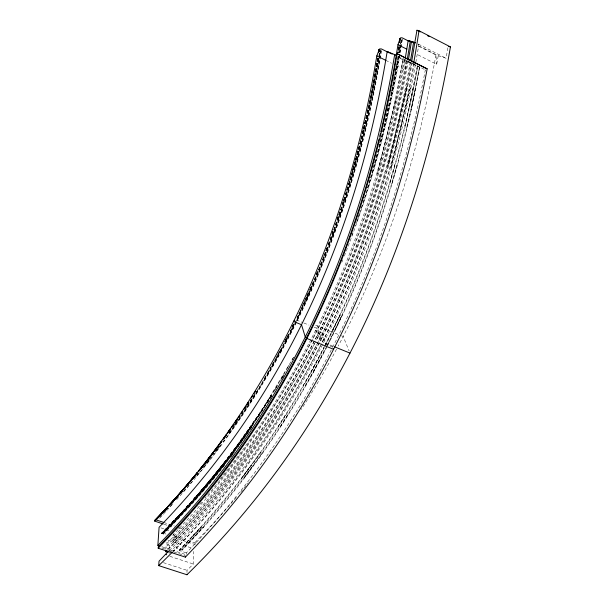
<?xml version="1.0" encoding="UTF-8"?>
<svg xmlns="http://www.w3.org/2000/svg" width="605" height="605" viewBox="0 0 605 605"><rect width="100%" height="100%" fill="white"/><g stroke="black" fill="none" stroke-linecap="round" stroke-linejoin="round"><path stroke-width="0.45" stroke-dasharray="3.02 2.27" d="M186.983 572.527L187.013 570.326L193.373 564.019L193.434 551.465M186.348 554.301L186.37 552.872A2274.74 1369.554 45.3 0 0 331.449 349.554M186.37 552.872L179.556 550.626A2244.474 1354.466 45.2 0 0 417.768 66.179L417.389 66.028A2235.83 1350.92 45.2 0 1 179.579 549.809L181.855 550.558L181.871 549.748A2237.177 1352.372 45.3 0 0 419.522 67.147L406.159 60.787A2122.521 1301.211 45.2 0 1 173.083 539.297L172.977 541.929L176.592 543.131L176.426 547.948L181.871 549.748L203.446 526.985L192.776 538.269M179.556 550.626L179.579 549.809L201.208 527.015L190.507 538.314M173.083 539.297L176.683 540.492L176.841 535.796L173.28 534.608L173.302 533.965M169.226 553.53L169.029 552.781M165.785 548.985L165.899 546.905L169.476 548.085L169.604 545.468A2080.731 1286.238 45.3 0 0 410.871 62.905M169.604 545.468L166.035 544.288L166.148 542.246M447.912 47.81L446.059 58.246L438.254 55.758L418.206 45.526M402.098 64.402L401.417 68.176A2052.478 1271.513 45.2 0 1 220.152 479.107M395.867 99.477L377.286 173.718L395.867 99.477L402.953 59.524L397.969 57.021M402.189 63.865L402.953 59.524L410.13 62.784L406.159 60.787M438.254 55.758L436.689 64.334L416.747 54.223M404.737 126.392L409.419 106.835L417.389 66.028M406.817 127.322L411.513 107.826L419.522 67.147M409.419 106.835L413.465 86.613M411.513 107.826L415.575 87.665M389.824 182.884L394.944 164.379M391.866 183.648L396.993 165.195M352.541 170.126L354.318 163.978M332.924 231.239L331.933 233.893L332.924 231.223A1942.383 1216.7 45 0 1 332.016 233.885M332.984 329.377L340.093 314.887L324.537 346.272M335.011 329.755L342.12 315.303L326.133 347.452M303.113 385.718L311.015 372.181L324.099 347.104M305.17 385.967L313.065 372.468L325.694 348.283M311.015 372.181L318.51 357.895M313.065 372.468L320.544 358.213M287.594 367.772L288.963 365.405A1993.029 1244.296 45.2 0 1 162.987 532.302L161.845 533.149A1970.243 1235.206 45.3 0 0 271.592 395.284M293.433 357.57L262.585 408.995L235.466 447.692M278.262 426.578L286.747 412.897M280.357 426.744L288.827 413.094M271.252 395.11L262.585 408.995L244.352 435.645L225.869 460.375M260.392 452.427L241.645 478.268L251.12 465.253M262.51 452.54L243.8 478.328L253.253 465.343M216.023 472.868L225.06 461.539L195.566 497.257M205.919 485.165L183.3 510.885L173.166 521.586L184.238 509.796L161.8 533.186A1969.313 1234.835 45.3 0 0 271.63 395.262M195.044 497.794L205.602 485.581L183.3 510.885L161.845 533.149M173.136 521.616L184.215 509.826M178.475 528.581L181.53 528.422L177.983 527.235M195.748 544.008L193.471 544.039L171.313 536.665M296.389 320L302.576 322.457M418.176 44.21L418.872 44.415A2179.134 1327.665 45.3 0 1 173.06 551.609M163.395 562.658L187.013 570.326M169.831 556.32L193.373 564.019M161.875 546.731L186.34 554.785M161.785 548.001L165.286 549.151M168.78 550.3L185.387 555.761M168.039 540.22L191.694 548.062M162.987 532.302L167.411 533.776M172.697 535.538L198.039 543.986M252.013 426.994A1968.05 1234.866 45.3 0 1 162.601 533.739L165.997 534.896M164.016 524.263L173.605 527.477M160.877 527.855L169.808 530.842M163.728 522.44L174.421 526.032M425.746 70.15L425.292 69.968A2274.74 1369.554 45.3 0 1 332.735 347.043L332.788 347.179M332.879 346.143L322.518 341.938L321.376 338.641M332.735 347.043L326.042 344.321L325.845 343.761L328.076 344.668L327.872 344.116M315.621 325.18L339.534 334.996M341.356 335.745L343.179 336.493L349.115 350.945M303.861 322.987L308.996 325.089M314.048 327.161L317.935 328.757L319.016 331.873M385.725 60.326L391.511 63.215M396.464 65.695L405.312 70.127L404.821 60.697L397.402 56.961M397.893 56.076L425.368 69.915M418.441 44.142L446.059 58.246M418.123 44.029L418.872 44.415M418.433 46.093L435.933 55.017L436.689 64.334M319.629 333.627L320.748 336.834M419.9 67.291A2245.813 1355.911 45.3 0 1 181.855 550.558M413.646 63.321A2213.445 1340.453 45.2 0 1 173.06 551.397M411.43 62.678A2163.896 1319.921 45.2 0 1 169.438 550.421M407.331 61.241A2148.771 1312.207 45.2 0 1 172.977 541.929M410.235 62.209A2137.359 1308.819 45.2 0 1 167.608 549.718M408.284 60.485A2091.273 1289.376 45.3 0 1 316.286 340.207M314.615 343.436A2091.273 1289.376 45.3 0 1 165.899 546.905M404.087 59.971A2076.927 1281.942 45.2 0 1 173.28 534.608M406.968 60.931A2066.559 1278.864 45.3 0 1 166.035 544.288M405.093 59.139A2023.574 1260.419 45.3 0 1 205.125 497.998M201.563 502.074A2023.574 1260.419 45.3 0 1 197.835 506.287M381.452 50.918A1944.326 1218.387 45 0 1 175.427 501.038M172.372 504.411A1944.326 1218.387 45 0 1 159.319 518.356M381.142 50.782A1943.373 1217.873 45 0 1 223.313 441.915M221.158 444.826A1943.373 1217.873 45 0 1 195.952 476.906M192.45 481.096A1943.373 1217.873 45 0 1 182.997 492.122M172.1 504.313A1943.373 1217.873 45 0 1 168.409 508.329M165.936 510.991A1943.373 1217.873 45 0 1 164.689 512.322M162.193 514.968A1943.373 1217.873 45 0 1 159.682 517.608M380.991 49.761A1942.572 1217.419 45 0 1 227.866 435.229M224.137 440.357A1942.572 1217.419 45 0 1 223.056 441.816M220.356 445.461A1942.572 1217.419 45 0 1 213.799 454.136M209.353 459.868A1942.572 1217.419 45 0 1 204.853 465.555M199.151 472.618A1942.572 1217.419 45 0 1 196.852 475.417M380.696 49.693A1941.937 1217.048 45 0 1 228.675 433.672M219.033 446.823A1941.937 1217.048 45 0 1 215.766 451.156M209.111 459.777A1941.937 1217.048 45 0 1 207.432 461.917M379.819 53.338A1941.468 1216.746 45 0 1 233.696 426.185M379.554 53.346A1941.173 1216.526 45 0 1 296.563 319.13M294.128 324.038A1941.173 1216.526 45 0 1 266.813 374.283M265.89 375.849A1941.173 1216.526 45 0 1 263.092 380.53M254.539 394.422A1941.173 1216.526 45 0 1 249.668 402.06M235.557 423.145A1941.173 1216.526 45 0 1 234.521 424.627M379.297 53.391A1941.059 1216.39 45 0 1 296.352 319.092M293.917 324A1941.059 1216.39 45 0 1 290.226 331.298M288.57 334.527A1941.059 1216.39 45 0 1 282.633 345.78M280.478 349.773A1941.059 1216.39 45 0 1 274.322 360.882M273.422 362.463A1941.059 1216.39 45 0 1 269.815 368.763M251.43 398.952A1941.059 1216.39 45 0 1 250.455 400.472M378.314 58.05A1941.127 1216.345 45 0 1 327.91 246.061M327.245 247.793A1941.127 1216.345 45 0 1 309.117 291.451M308.346 293.16A1941.127 1216.345 45 0 1 298.56 314.139M293.727 323.977A1941.127 1216.345 45 0 1 292.094 327.229M288.381 334.497A1941.127 1216.345 45 0 1 283.73 343.353M279.419 351.339A1941.127 1216.345 45 0 1 278.111 353.728M378.11 58.163A1941.369 1216.375 45 0 1 327.721 246.084M327.055 247.823A1941.369 1216.375 45 0 1 323.01 258.161M321.641 261.579A1941.369 1216.375 45 0 1 319.916 265.807M317.837 270.858A1941.369 1216.375 45 0 1 316.082 275.041M312.891 282.474A1941.369 1216.375 45 0 1 308.936 291.459M308.172 293.168A1941.369 1216.375 45 0 1 302.334 305.85M293.145 324.779A1941.369 1216.375 45 0 1 291.92 327.222M286.952 336.909A1941.369 1216.375 45 0 1 285.689 339.329M377.928 58.314A1941.793 1216.496 45 0 1 334.361 227.714M333.128 231.148A1941.793 1216.496 45 0 1 330.534 238.226M329.218 241.75A1941.793 1216.496 45 0 1 328.22 244.382M326.889 247.868A1941.793 1216.496 45 0 1 325.218 252.187M323.864 255.628A1941.793 1216.496 45 0 1 322.843 258.199M309.503 289.855A1941.793 1216.496 45 0 1 308.777 291.481M308.013 293.191A1941.793 1216.496 45 0 1 306.856 295.739M293.001 324.794A1941.793 1216.496 45 0 1 291.776 327.229M377.694 58.05A1944.054 1217.343 45 0 1 374.366 76.964M373.701 80.518A1944.054 1217.343 45 0 1 371.992 89.366M371.629 91.196A1944.054 1217.343 45 0 1 367.439 111.161M366.448 115.631A1944.054 1217.343 45 0 1 363.786 127.156M363.348 128.994A1944.054 1217.343 45 0 1 362.236 133.576M361.109 138.144A1944.054 1217.343 45 0 1 359.967 142.689M358.81 147.204A1944.054 1217.343 45 0 1 351.777 172.871M377.792 57.808A1943.139 1216.98 45 0 1 375.924 68.683M375.448 71.375A1943.139 1216.98 45 0 1 372.098 89.147M371.735 90.977A1943.139 1216.98 45 0 1 368.135 108.272M367.742 110.065A1943.139 1216.98 45 0 1 357.026 154.199M355.823 158.654A1943.139 1216.98 45 0 1 348.503 184.132M347.406 187.732A1943.139 1216.98 45 0 1 346.302 191.316M343.776 199.325A1943.139 1216.98 45 0 1 343.209 201.087M338.278 215.917A1943.139 1216.98 45 0 1 337.393 218.488M317.08 271.849A1943.139 1216.98 45 0 1 316.029 274.352M377.77 58.503A1942.383 1216.7 45 0 1 368.263 108.091M367.87 109.883A1942.383 1216.7 45 0 1 344.744 196.549M343.617 200.089A1942.383 1216.7 45 0 1 342.475 203.605M339.866 211.478A1942.383 1216.7 45 0 1 337.219 219.244M435.933 55.017A2087.794 1298.073 45.7 0 1 338.218 346.037M336.546 349.191A2087.794 1298.073 45.7 0 1 301.237 409.449M248.277 482.851A2087.794 1298.073 45.7 0 1 247.09 484.31M245.895 485.777A2087.794 1298.073 45.7 0 1 239.277 493.778M236.245 497.386A2087.794 1298.073 45.7 0 1 193.471 544.039M414.357 63.298A2152.303 1316.465 45.3 0 1 322.162 342.415M320.461 345.712A2152.303 1316.465 45.3 0 1 169.907 552.206M412.209 62.466A2105.718 1296.848 45.3 0 1 169.476 548.085M398.657 47.107A1970.243 1235.206 45.3 0 1 397.75 52.643M283.7 375.395A1970.243 1235.206 45.3 0 1 280.962 380.008M273.49 392.252A1970.243 1235.206 45.3 0 0 277.718 385.385A1969.313 1234.835 45.3 0 1 274.95 389.945A1968.549 1234.548 45.3 0 0 276.893 386.882M293.561 357.154A1993.029 1244.296 45.2 0 1 290.823 362.077M402.454 38.954A1970.44 1236.204 45.3 0 1 344.222 256.338M342.846 259.764A1970.44 1236.204 45.3 0 1 341.817 262.328M233.197 454.121A1970.44 1236.204 45.3 0 1 229.915 458.401M224.387 465.479A1970.44 1236.204 45.3 0 1 163.342 534.011M402.007 39.748A1969.487 1235.682 45.3 0 1 399.913 52.764M399.292 56.454A1969.487 1235.682 45.3 0 1 355.445 225.741M352.942 232.668A1969.487 1235.682 45.3 0 1 351.634 236.207M234.559 451.874A1969.487 1235.682 45.3 0 1 163.078 533.92M401.712 39.643A1968.685 1235.236 45.3 0 1 399.618 52.658M398.998 56.356A1968.685 1235.236 45.3 0 1 360.852 209.239M359.378 213.603A1968.685 1235.236 45.3 0 1 356.995 220.5M248.118 432.946A1968.685 1235.236 45.3 0 1 237.016 448.192M235.398 450.347A1968.685 1235.236 45.3 0 1 162.828 533.829M401.274 40.512A1968.05 1234.866 45.3 0 1 399.33 52.597M398.71 56.288A1968.05 1234.866 45.3 0 1 366.902 189.675M401.002 40.482A1967.589 1234.571 45.3 0 1 399.058 52.559M398.438 56.257A1967.589 1234.571 45.3 0 1 375.803 158.472M375.312 160.249A1967.589 1234.571 45.3 0 1 373.565 166.435M251.793 426.911A1967.589 1234.571 45.3 0 1 162.397 533.648M400.298 43.288A1967.301 1234.351 45.3 0 1 398.793 52.567M398.173 56.257A1967.301 1234.351 45.3 0 1 382.557 131.61M381.46 136.004A1967.301 1234.351 45.3 0 1 379.645 143.143M253.124 424.634A1967.301 1234.351 45.3 0 1 162.223 533.565M399.466 47.054A1967.195 1234.223 45.3 0 1 398.551 52.612M397.462 59.056A1967.195 1234.223 45.3 0 1 390.686 94.728M388.145 106.609A1967.195 1234.223 45.3 0 1 387.139 111.131M262.494 410.44A1967.195 1234.223 45.3 0 1 162.072 533.489M399.239 47.13A1967.263 1234.177 45.3 0 1 398.332 52.688M395.625 68.236A1967.263 1234.177 45.3 0 1 395.133 70.951M394.12 76.366A1967.263 1234.177 45.3 0 1 393.605 79.058M271.584 396.063A1967.263 1234.177 45.3 0 1 268.204 401.372M263.319 408.889A1967.263 1234.177 45.3 0 1 161.958 533.413M399.043 47.25A1967.513 1234.215 45.3 0 1 398.128 52.801M271.433 396.033A1967.513 1234.215 45.3 0 1 161.868 533.345M399.013 46.472A1967.944 1234.336 45.3 0 1 397.954 52.945M271.312 396.018A1967.944 1234.336 45.3 0 1 161.815 533.285M398.869 46.653A1968.549 1234.548 45.3 0 1 397.803 53.119M282.913 376.885A1968.549 1234.548 45.3 0 1 280.622 380.726M271.698 395.254A1968.549 1234.548 45.3 0 1 161.792 533.232M398.748 46.865A1969.313 1234.835 45.3 0 1 397.84 52.408M283.753 375.365A1969.313 1234.835 45.3 0 1 280.546 380.749M407.097 86.129L387.865 166.027L407.097 86.129M410.349 87.785L390.732 168.825L410.349 87.785M324.265 338.271L317.217 335.397L317.822 337.197L324.915 340.078L324.265 338.271M322.495 333.295L315.538 330.451L316.128 332.198L323.123 335.057L322.495 333.295"/><path stroke-width="0.91" d="M168.787 551.079A2163.896 1319.921 45.2 0 1 165.498 554.354L159.017 561.236L158.737 565.63L186.945 574.75L186.953 574.19M378.995 139.037A2177.342 1318.908 45 0 1 159.251 545.869L158.291 546.852L158.2 548.221L185.364 557.137L185.372 556.623M167.903 552.41L165.641 551.677L165.725 550.172M159.251 545.869L157.86 545.415L159.092 527.258L163.728 522.44A1997.09 1242.436 45.1 0 0 385.725 60.326L387.177 51.584L396.23 55.237A2177.342 1318.908 45 0 1 380.742 131.875M186.945 574.75A2339.028 1402.919 45.6 0 0 450.438 46.918L418.97 30.719L416.958 30.25L414.841 42.358A2163.896 1319.921 45.2 0 1 411.589 61.763M412.262 42.04L408.186 40.414L406.779 49.164A2023.574 1260.419 45.3 0 1 405.252 58.239M185.364 557.137A2310.797 1384.21 45.3 0 0 427.183 68.796L396.532 53.414L396.23 55.237M426.51 68.652L396.532 53.414M399.89 40.142A1968.549 1234.548 45.3 0 0 400.177 38.281L397.977 44.694A1993.029 1244.296 45.2 0 1 396.184 55.63M378.972 51.924A1941.793 1216.496 45 0 0 379.411 49.171L376.824 55.864A1966.583 1226.29 45 0 1 155.644 519.725L154.668 520.648A1944.054 1217.343 45 0 0 197.321 472.709A1943.139 1216.98 45 0 1 154.57 520.754A1942.383 1216.7 45 0 0 181.568 491.442A1941.793 1216.496 45 0 1 154.593 520.86M399.965 38.743L399.973 38.728A1970.243 1235.206 45.3 0 1 399.391 42.463M294.37 320.748L293.599 321.474L301.524 324.719L305.268 337.015L306.629 337.567L306.916 338.49L333.574 349.304L333.363 348.737M379.804 48.892L381.437 48.937L389.159 52.809M400.926 37.737L402.295 37.881L408.436 40.989M448.585 46.426L450.438 46.918M408.436 59.577A2091.273 1289.376 45.3 0 0 411.461 41.374L415.378 42.902M165.498 554.354L166.632 554.732M163.138 523.968L155.409 521.344M155.644 519.725L163.728 522.44M426.533 68.546L427.183 68.796M334.595 346.846L350 353.108M376.824 55.864L385.725 60.326M387.177 51.584L392.161 54.095M397.977 44.694L406.779 49.164M414.841 42.358L415.597 42.743M411.461 41.374L412.708 42.01M413.449 42.388L413.949 42.637M408.186 40.414L411.529 42.123M416.958 30.25L420.248 31.944M427.637 35.748L429.278 36.587M394.694 54.458A2171.496 1315.951 45 0 1 157.86 545.415M380.318 133.644A2177.342 1318.908 45 0 1 379.675 136.291M397.107 53.626A2191.287 1324.647 45 0 1 158.2 548.221M379.032 49.829A1944.054 1217.343 45 0 1 378.738 51.667M255.597 391.216A1944.054 1217.343 45 0 1 254.16 393.515M252.716 395.814A1944.054 1217.343 45 0 1 251.748 397.334M248.337 402.658A1944.054 1217.343 45 0 1 246.863 404.934M245.872 406.447A1944.054 1217.343 45 0 1 243.891 409.464M242.393 411.718A1944.054 1217.343 45 0 1 241.395 413.215A1943.139 1216.98 45 0 0 242.423 411.71M238.355 417.715A1944.054 1217.343 45 0 0 239.875 415.469A1943.139 1216.98 45 0 1 238.385 417.707M234.778 422.925A1944.054 1217.343 45 0 0 237.334 419.205A1943.139 1216.98 45 0 1 235.322 422.184M226.474 434.738A1943.139 1216.98 45 0 1 223.835 438.391A1942.383 1216.7 45 0 0 226.527 434.753A1944.054 1217.343 45 0 1 222.746 439.843M379.131 49.58A1943.139 1216.98 45 0 1 378.836 51.417M248.375 402.643A1943.139 1216.98 45 0 1 246.9 404.919M245.91 406.439A1943.139 1216.98 45 0 1 244.42 408.7A1942.383 1216.7 45 0 0 245.978 406.439M217.921 446.392A1943.139 1216.98 45 0 1 198.463 471.333A1944.054 1217.343 45 0 0 221.672 441.302A1943.139 1216.98 45 0 1 219.002 444.947A1942.383 1216.7 45 0 0 221.74 441.332A1941.793 1216.496 45 0 1 219.66 444.274M379.259 49.36A1942.383 1216.7 45 0 1 378.813 52.113M248.443 402.643A1942.383 1216.7 45 0 1 247.46 404.163M237.425 419.212A1942.383 1216.7 45 0 1 235.383 422.192M233.84 424.415A1942.383 1216.7 45 0 1 232.804 425.897M230.724 428.862A1942.383 1216.7 45 0 1 228.108 432.552M217.966 446.414A1942.383 1216.7 45 0 1 214.707 450.74M213.058 452.903A1942.383 1216.7 45 0 1 211.962 454.34M210.85 455.777A1942.383 1216.7 45 0 1 205.851 462.182M204.724 463.604A1942.383 1216.7 45 0 1 198.493 471.371M197.351 472.77A1942.383 1216.7 45 0 1 182.763 490.073M233.923 424.438A1941.793 1216.496 45 0 1 232.887 425.92M230.807 428.885A1941.793 1216.496 45 0 1 228.713 431.841M226.603 434.776A1941.793 1216.496 45 0 1 224.485 437.702M218.042 446.445A1941.793 1216.496 45 0 1 214.783 450.77M213.134 452.941A1941.793 1216.496 45 0 1 212.03 454.378M210.926 455.807A1941.793 1216.496 45 0 1 208.15 459.384M207.031 460.806A1941.793 1216.496 45 0 1 205.912 462.22M204.792 463.642A1941.793 1216.496 45 0 1 199.121 470.705M197.404 472.808A1941.793 1216.496 45 0 1 186.953 485.316M185.183 487.373A1941.793 1216.496 45 0 1 183.406 489.437M226.716 434.814A1941.369 1216.375 45 0 1 225.657 436.281M221.922 441.4A1941.369 1216.375 45 0 1 220.848 442.86M217.059 447.934A1941.369 1216.375 45 0 1 215.97 449.379M213.232 452.979A1941.369 1216.375 45 0 1 212.128 454.423M211.016 455.852A1941.369 1216.375 45 0 1 209.353 458M207.129 460.851A1941.369 1216.375 45 0 1 206.01 462.273M204.883 463.687A1941.369 1216.375 45 0 1 201.488 467.945M197.495 472.86A1941.369 1216.375 45 0 1 188.208 483.992M185.266 487.433A1941.369 1216.375 45 0 1 183.481 489.49M181.697 491.547A1941.369 1216.375 45 0 1 173.869 500.365M172.652 501.711A1941.369 1216.375 45 0 1 168.371 506.408M167.139 507.739A1941.369 1216.375 45 0 1 154.653 520.928M205.004 463.748A1941.127 1216.345 45 0 1 203.31 465.88M197.616 472.921A1941.127 1216.345 45 0 1 196.466 474.32M195.317 475.719A1941.127 1216.345 45 0 1 192.413 479.205M185.372 487.494A1941.127 1216.345 45 0 1 184.185 488.87M181.803 491.615A1941.127 1216.345 45 0 1 179.413 494.338M178.21 495.699A1941.127 1216.345 45 0 1 174.588 499.76M172.758 501.779A1941.127 1216.345 45 0 1 169.09 505.81M167.245 507.807A1941.127 1216.345 45 0 1 162.904 512.458M158.525 517.078A1941.127 1216.345 45 0 1 154.744 521.003M181.939 491.683A1941.059 1216.39 45 0 1 180.146 493.733M178.346 495.767A1941.059 1216.39 45 0 1 175.934 498.475M172.894 501.855A1941.059 1216.39 45 0 1 169.831 505.213M167.373 507.89A1941.059 1216.39 45 0 1 163.653 511.875M158.646 517.154A1941.059 1216.39 45 0 1 156.763 519.12M182.105 491.759A1941.173 1216.526 45 0 1 180.91 493.128M173.053 501.938A1941.173 1216.526 45 0 1 170.602 504.623M167.532 507.966A1941.173 1216.526 45 0 1 165.679 509.962M418.97 30.719A2213.445 1340.453 45.2 0 1 413.805 62.398M172.417 552.047A2213.445 1340.453 45.2 0 1 158.737 565.63M413.623 42.002A2137.359 1308.819 45.2 0 1 410.553 60.387M166.957 550.368A2137.359 1308.819 45.2 0 1 165.641 551.677M400.056 38.501A1969.313 1234.835 45.3 0 1 399.481 42.221M410.281 41.027A2066.559 1278.864 45.3 0 1 407.278 59.139M400.329 38.092A1967.944 1234.336 45.3 0 1 400.041 39.96M231.685 427.364A1944.054 1217.343 45 0 0 233.757 424.408A1943.139 1216.98 45 0 1 231.715 427.364M227.503 433.263A1944.054 1217.343 45 0 0 230.641 428.847A1943.139 1216.98 45 0 1 227.525 433.271"/></g></svg>
